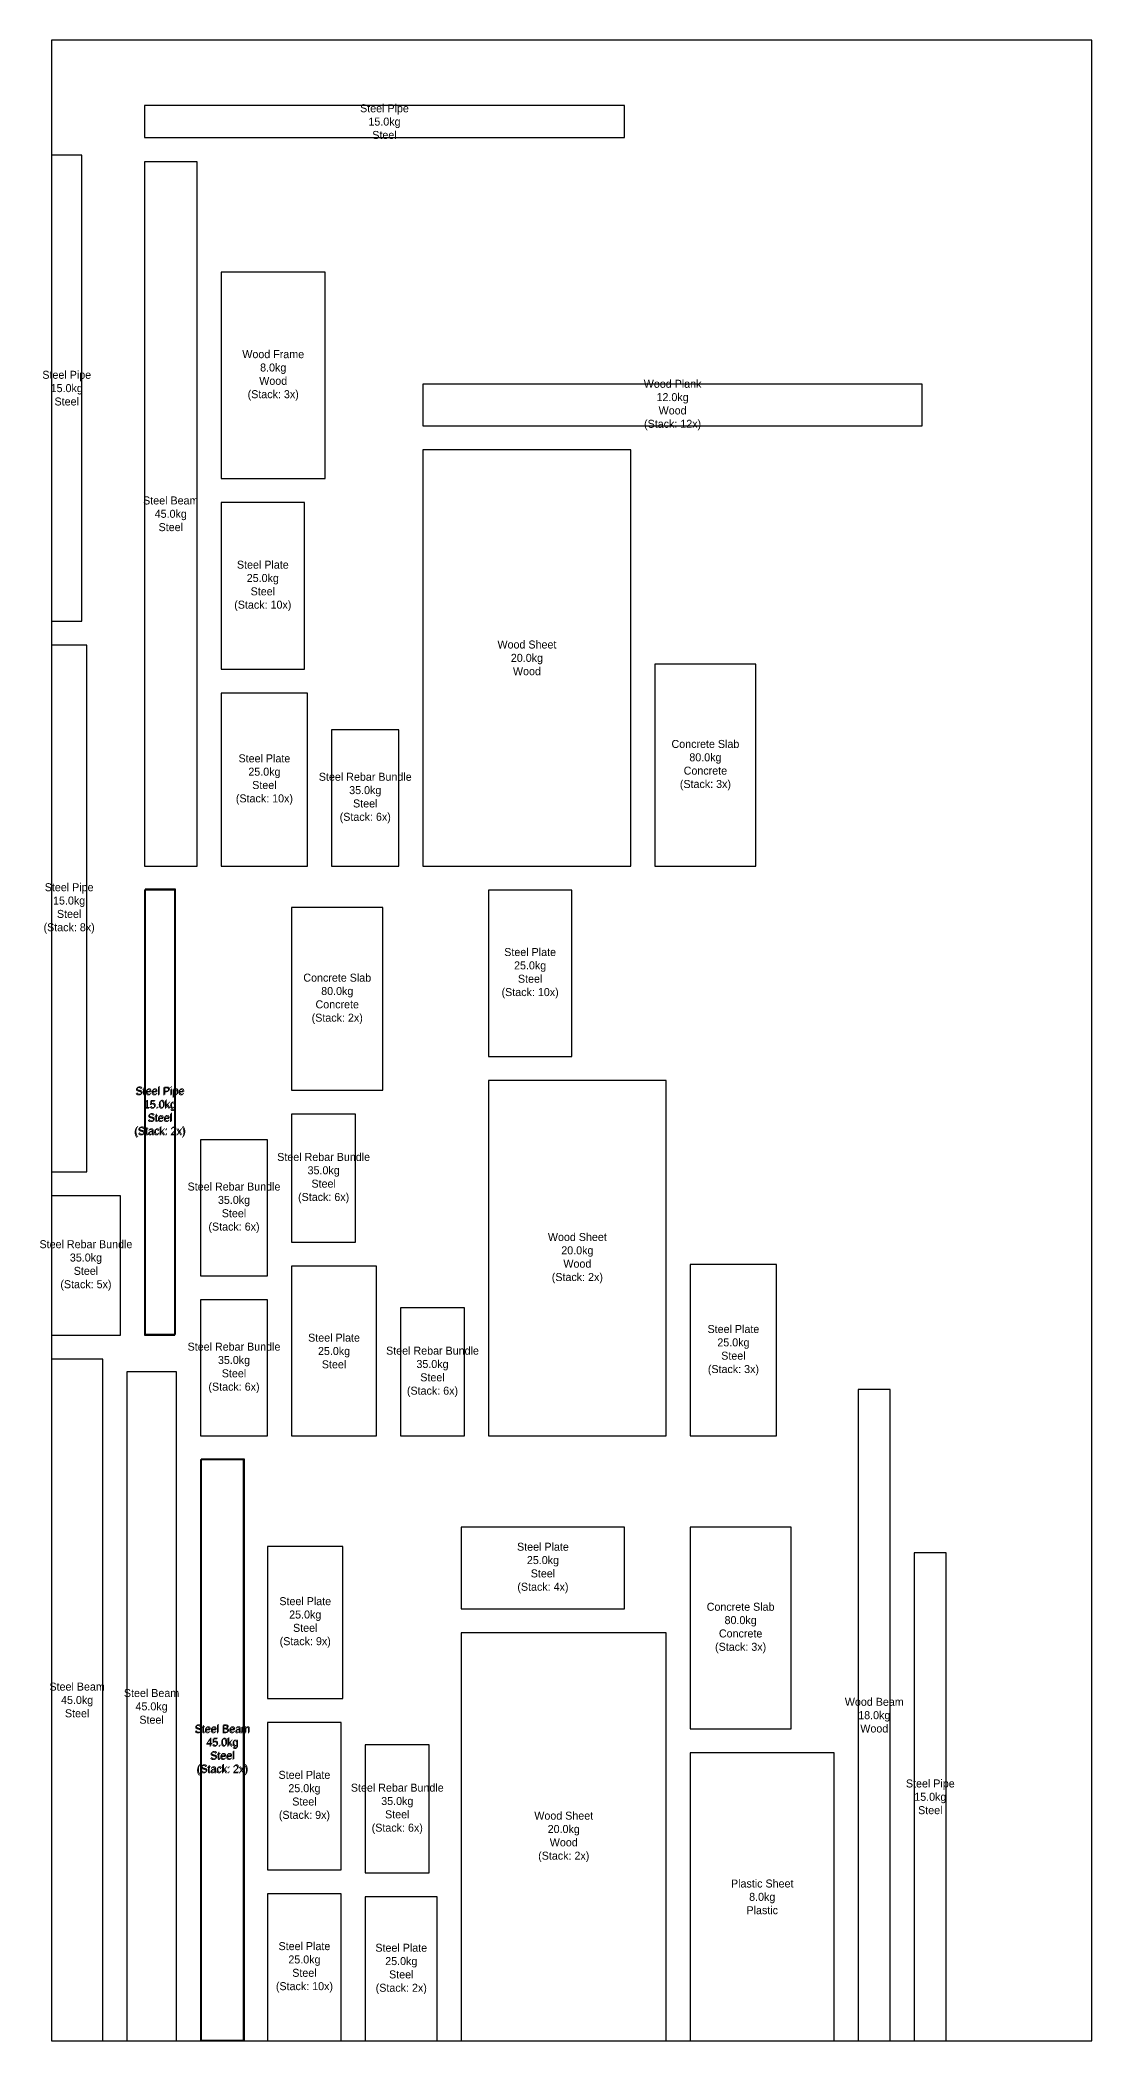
# Model space of a CAD drawing. Header units: metres. Extents: x -8 to 650, y 0 to 4050.
# Drawn here: x -7 to 650, y 2800 to 4050 of the extents above; entities that cross this region are included whole.
import ezdxf

# ---------------------------------------------------------------- set-up
doc = ezdxf.new("R2010")
doc.units = ezdxf.units.M

msp = doc.modelspace()

# ---------------------------------------------------------------- linework, layer by layer
for points in [[(0, 2800), (650, 2800), (650, 4050), (0, 4050), (0, 2800)], [(58, 3989), (358, 3989), (358, 4009), (58, 4009), (58, 3989)], [(0, 3687), (19, 3687), (19, 3978), (0, 3978), (0, 3687)], [(58, 3534), (91, 3534), (91, 3974), (58, 3974), (58, 3534)], [(106, 3776), (171, 3776), (171, 3905), (106, 3905), (106, 3776)], [(232, 3809), (544, 3809), (544, 3835), (232, 3835), (232, 3809)], [(232, 3534), (362, 3534), (362, 3794), (232, 3794), (232, 3534)], [(106, 3657), (158, 3657), (158, 3761), (106, 3761), (106, 3657)], [(0, 3343), (22, 3343), (22, 3672), (0, 3672), (0, 3343)], [(377, 3534), (440, 3534), (440, 3660), (377, 3660), (377, 3534)], [(106, 3534), (160, 3534), (160, 3642), (106, 3642), (106, 3534)], [(175, 3534), (217, 3534), (217, 3619), (175, 3619), (175, 3534)], [(58, 3241), (77, 3241), (77, 3519), (58, 3519), (58, 3241)], [(58.5, 3241.5), (77.5, 3241.5), (77.5, 3519.5), (58.5, 3519.5), (58.5, 3241.5)], [(273, 3415), (325, 3415), (325, 3519), (273, 3519), (273, 3415)], [(150, 3394), (207, 3394), (207, 3508), (150, 3508), (150, 3394)], [(273, 3178), (384, 3178), (384, 3400), (273, 3400), (273, 3178)], [(150, 3299), (190, 3299), (190, 3379), (150, 3379), (150, 3299)], [(93, 3278), (135, 3278), (135, 3363), (93, 3363), (93, 3278)], [(0, 3241), (43, 3241), (43, 3328), (0, 3328), (0, 3241)], [(150, 3178), (203, 3178), (203, 3284), (150, 3284), (150, 3178)], [(399, 3178), (453, 3178), (453, 3285), (399, 3285), (399, 3178)], [(93, 3178), (135, 3178), (135, 3263), (93, 3263), (93, 3178)], [(218, 3178), (258, 3178), (258, 3258), (218, 3258), (218, 3178)], [(0, 2800), (32, 2800), (32, 3226), (0, 3226), (0, 2800)], [(47, 2800), (78, 2800), (78, 3218), (47, 3218), (47, 2800)], [(504, 2800), (524, 2800), (524, 3207), (504, 3207), (504, 2800)], [(93, 2800), (120, 2800), (120, 3163), (93, 3163), (93, 2800)], [(93.5, 2800.5), (120.5, 2800.5), (120.5, 3163.5), (93.5, 3163.5), (93.5, 2800.5)], [(256, 3070), (358, 3070), (358, 3121), (256, 3121), (256, 3070)], [(399, 2995), (462, 2995), (462, 3121), (399, 3121), (399, 2995)], [(135, 3014), (182, 3014), (182, 3109), (135, 3109), (135, 3014)], [(539, 2800), (559, 2800), (559, 3105), (539, 3105), (539, 2800)], [(256, 2800), (384, 2800), (384, 3055), (256, 3055), (256, 2800)], [(135, 2907), (181, 2907), (181, 2999), (135, 2999), (135, 2907)], [(196, 2905), (236, 2905), (236, 2985), (196, 2985), (196, 2905)], [(399, 2800), (489, 2800), (489, 2980), (399, 2980), (399, 2800)], [(135, 2800), (181, 2800), (181, 2892), (135, 2892), (135, 2800)], [(196, 2800), (241, 2800), (241, 2890), (196, 2890), (196, 2800)]]:
    msp.add_lwpolyline(points, close=True)

# ---------------------------------------------------------------- texts
at = {"char_height": 5, "attachment_point": 5}
for s, insert in [('Steel Pipe\\P15.0kg\\PSteel', (208, 3999)), ('Wood Frame\\P8.0kg\\PWood\\P(Stack: 3x)', (138.5, 3840.5)), ('Steel Pipe\\P15.0kg\\PSteel', (9.5, 3832.5)), ('Wood Plank\\P12.0kg\\PWood\\P(Stack: 12x)', (388, 3822)), ('Steel Beam\\P45.0kg\\PSteel', (74.5, 3754)), ('Steel Plate\\P25.0kg\\PSteel\\P(Stack: 10x)', (132, 3709)), ('Wood Sheet\\P20.0kg\\PWood', (297, 3664)), ('Concrete Slab\\P80.0kg\\PConcrete\\P(Stack: 3x)', (408.5, 3597)), ('Steel Plate\\P25.0kg\\PSteel\\P(Stack: 10x)', (133, 3588)), ('Steel Rebar Bundle\\P35.0kg\\PSteel\\P(Stack: 6x)', (196, 3576.5)), ('Steel Pipe\\P15.0kg\\PSteel\\P(Stack: 8x)', (11, 3507.5)), ('Steel Plate\\P25.0kg\\PSteel\\P(Stack: 10x)', (299, 3467)), ('Concrete Slab\\P80.0kg\\PConcrete\\P(Stack: 2x)', (178.5, 3451)), ('Steel Pipe\\P15.0kg\\PSteel\\P(Stack: 2x)', (67.5, 3380)), ('Steel Pipe\\P15.0kg\\PSteel\\P(Stack: 2x)', (68, 3380.5)), ('Steel Rebar Bundle\\P35.0kg\\PSteel\\P(Stack: 6x)', (170, 3339)), ('Steel Rebar Bundle\\P35.0kg\\PSteel\\P(Stack: 6x)', (114, 3320.5)), ('Steel Rebar Bundle\\P35.0kg\\PSteel\\P(Stack: 5x)', (21.5, 3284.5)), ('Wood Sheet\\P20.0kg\\PWood\\P(Stack: 2x)', (328.5, 3289)), ('Steel Plate\\P25.0kg\\PSteel', (176.5, 3231)), ('Steel Plate\\P25.0kg\\PSteel\\P(Stack: 3x)', (426, 3231.5)), ('Steel Rebar Bundle\\P35.0kg\\PSteel\\P(Stack: 6x)', (114, 3220.5)), ('Steel Rebar Bundle\\P35.0kg\\PSteel\\P(Stack: 6x)', (238, 3218)), ('Steel Plate\\P25.0kg\\PSteel\\P(Stack: 4x)', (307, 3095.5)), ('Steel Plate\\P25.0kg\\PSteel\\P(Stack: 9x)', (158.5, 3061.5)), ('Concrete Slab\\P80.0kg\\PConcrete\\P(Stack: 3x)', (430.5, 3058)), ('Steel Beam\\P45.0kg\\PSteel', (16, 3013)), ('Steel Beam\\P45.0kg\\PSteel', (62.5, 3009)), ('Wood Beam\\P18.0kg\\PWood', (514, 3003.5)), ('Steel Beam\\P45.0kg\\PSteel\\P(Stack: 2x)', (106.5, 2981.5)), ('Steel Beam\\P45.0kg\\PSteel\\P(Stack: 2x)', (107, 2982)), ('Steel Plate\\P25.0kg\\PSteel\\P(Stack: 9x)', (158, 2953)), ('Steel Pipe\\P15.0kg\\PSteel', (549, 2952.5)), ('Steel Rebar Bundle\\P35.0kg\\PSteel\\P(Stack: 6x)', (216, 2945)), ('Wood Sheet\\P20.0kg\\PWood\\P(Stack: 2x)', (320, 2927.5)), ('Plastic Sheet\\P8.0kg\\PPlastic', (444, 2890)), ('Steel Plate\\P25.0kg\\PSteel\\P(Stack: 10x)', (158, 2846)), ('Steel Plate\\P25.0kg\\PSteel\\P(Stack: 2x)', (218.5, 2845))]:
    msp.add_mtext(s, dxfattribs=dict(at, insert=insert))

doc.saveas('drawing.dxf')
